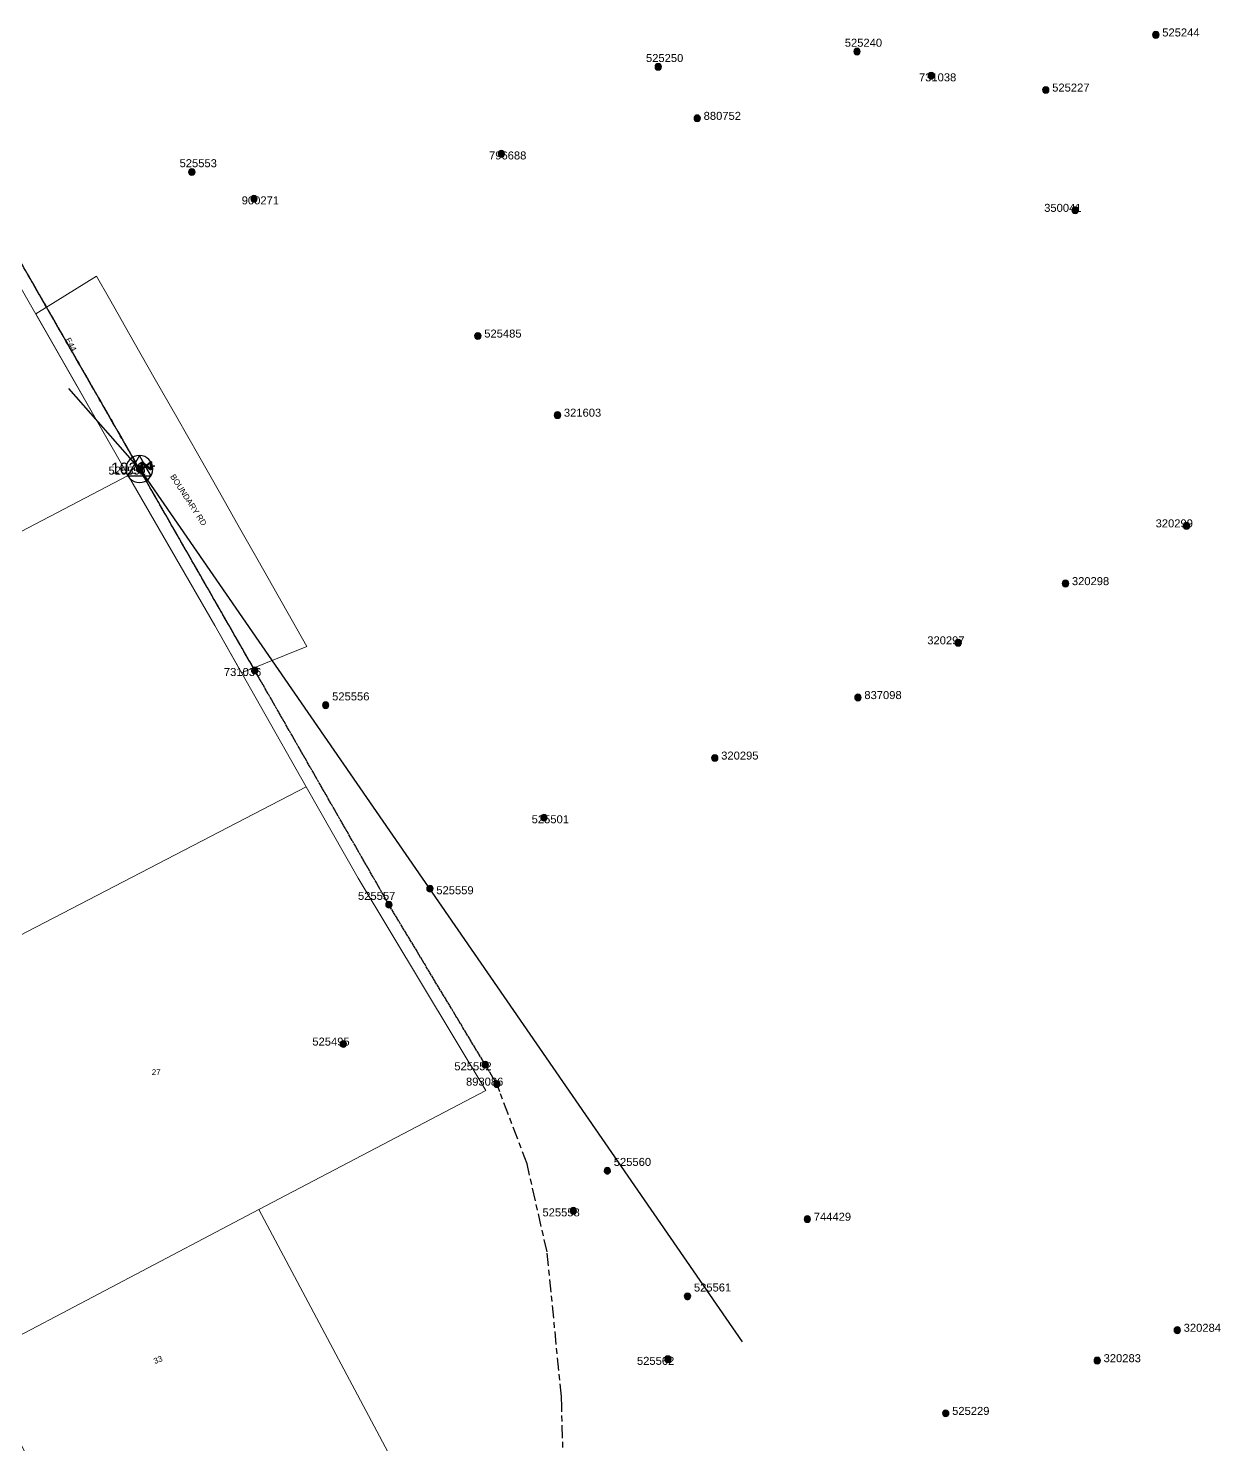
# Model space of a CAD drawing. Header units: metres. Extents: x 303173 to 305738, y 6269065 to 6269981.
# Drawn here: x 304008.1 to 304380.4, y 6269509.6 to 6269952.1 of the extents above; entities that cross this region are included whole.
import ezdxf
from ezdxf.enums import TextEntityAlignment as Align

# ---------------------------------------------------------------- set-up
doc = ezdxf.new("R2010")
doc.units = ezdxf.units.M
doc.linetypes.add('Cable Exist OH', pattern=[1, 1, 0])
doc.linetypes.add('Cable Exist UG', pattern=[8.2, 4, -1.2, 1.8, -1.2])
doc.layers.add('Cadastre Land Parcels_SP_EXT', color=7, linetype='Continuous', lineweight=5, transparency=0.7)
doc.layers.add('Cadastre Roads_SP_EXT', color=7, linetype='Continuous', lineweight=5, transparency=0.7)
for name, color, linetype in [('Equip_LV_EXT', 7, 'Continuous'), ('Mains_HV_EXT', 7, 'Continuous'), ('Mains_LV_EXT', 7, 'Continuous'), ('Services_SP_EXT', 7, 'Continuous'), ('Sub_SP_TR_HV_LV_EXT', 7, 'Continuous'), ('SupportsOH_SP_TR_HV_LV_SL_EXT', 7, 'Continuous')]:
    doc.layers.add(name, color=color, linetype=linetype)
doc.layers.add('Features_HIDE', color=7, linetype='Continuous', plot=False)
doc.styles.add('POLE_LABEL', font='arial.ttf')
doc.styles.get("Standard").update_dxf_attribs({"font": 'arial.ttf'})

# ---------------------------------------------------------------- blocks, each defined once
blk = doc.blocks.new('SUB_POLE_EXT')
blk.add_wipeout([(0, 4.22), (0.42, 4.2), (0.83, 4.14), (1.21, 4.05), (1.62, 3.9), (1.99, 3.72), (2.35, 3.51), (2.68, 3.26), (2.99, 2.99), (3.28, 2.66), (3.52, 2.34), (3.76, 1.92), (3.9, 1.62), (4.04, 1.23), (4.18, 0.63), (4.22, 0), (4.18, -0.61), (4.06, -1.15), (3.9, -1.62), (3.58, -2.24), (3.22, -2.73), (2.97, -3.01), (2.68, -3.26), (2.36, -3.5), (2, -3.72), (1.64, -3.89), (1.25, -4.03), (0.82, -4.14), (0.42, -4.2), (0, -4.22), (-0.41, -4.2), (-0.8, -4.15), (-1.21, -4.05), (-1.62, -3.9), (-1.99, -3.73), (-2.35, -3.51), (-2.68, -3.26), (-2.96, -3.02), (-3.23, -2.72), (-3.51, -2.35), (-3.71, -2.01), (-3.91, -1.6), (-4.05, -1.21), (-4.16, -0.76), (-4.22, -0.14), (-4.21, 0.39), (-4.14, 0.83), (-4.03, 1.27), (-3.9, 1.63), (-3.71, 2.02), (-3.5, 2.37), (-3.28, 2.67), (-2.99, 2.99), (-2.68, 3.27), (-2.33, 3.52), (-1.98, 3.73), (-1.63, 3.9), (-1.2, 4.05), (-0.78, 4.15), (-0.4, 4.21)])
blk.add_line((2.16, 0.48), (2.16, 0.48, 0))
blk.add_lwpolyline([(-4.22, 0, 1), (4.22, 0, 1)], format="xyb", close=True)
blk.add_lwpolyline([(2.14, 0.52), (0, 4.22), (-3.66, -2.11), (3.66, -2.11)], close=True)
for tag, height, flags, p in [('STREET_CODE', 0.2, 9, (1.5, 0)), ('ASSET_NUM', 3.5, 8, (2, 2)), ('CONSTRUCTED_VOLTAGE', 0.2, 9, (1.5, -0.2)), ('OPERATING_VOLTAGE', 0.2, 9, (1.5, -0.6)), ('OPERATED_BY', 0.2, 9, (1.5, -0.8)), ('ORIENTATION', 0.2, 9, (1.5, -1.2)), ('OWNED_BY', 0.2, 9, (1.5, -1.4)), ('SECONDARY_VOLTAGE', 0.2, 9, (1.5, -1.6)), ('STATE', 0.2, 9, (1.5, -1.8)), ('SUBSTATION_TYPE', 0.2, 9, (1.5, -2)), ('STREETNAME', 0.2, 9, (1.5, -2.8)), ('SUBURB', 0.2, 9, (1.5, -3)), ('Z', 0.2, 1, (1.5, -3.4)), ('NO_PHASES', 0.2, 9, (1.5, -0.4)), ('MAINTAINED_BY', 0.2, 9, (1.5, -1)), ('USAGE', 0.2, 9, (1.5, -2.2)), ('LEGEND', 0.2, 9, (1.5, -2.4)), ('LOCATION', 0.2, 9, (1.5, -2.6)), ('NOTES', 0.2, 9, (1.5, -3.2))]:
    blk.add_attdef(tag, text='', height=height, dxfattribs=dict(flags=flags)).set_placement(p, align=Align.MIDDLE_LEFT)
blk = doc.blocks.new('LV_OH_LINKS_DISTFUSE_EXT')
for p, q in [((0, 0), (0.96, 0)), ((3.84, 0), (4.8, 0))]:
    blk.add_line(p, q)
blk.add_lwpolyline([(3.84, -1.2), (3.84, 1.2), (0.96, -1.2), (0.96, 1.2)], close=True)
at = {"flags": 9}
for tag, p in [('ACTUAL_STATUS', (0, 0)), ('CONSTRUCTED_VOLTAGE', (0, -0.2)), ('OPERATING_VOLTAGE', (0, -0.6)), ('ORIENTATION', (0, -0.8)), ('OWNED_BY', (0, -1)), ('STATE', (0, -1.2)), ('SWITCH_TYPE', (0, -1.4)), ('NO_PHASES', (0, -0.4)), ('USAGE', (0, -1.6)), ('NOTES', (0, -1.8))]:
    blk.add_attdef(tag, text='', height=0.2, dxfattribs=at).set_placement(p, align=Align.MIDDLE_LEFT)
at = {"flags": 1}
blk.add_attdef('Z', (0, 0), '', height=0.2, dxfattribs=at)
blk = doc.blocks.new('POLE_EXT')
blk.add_hatch(color=256).paths.add_polyline_path([(-1, 0, 1), (1, 0, 1)])
blk.add_lwpolyline([(-1, 0, 1), (1, 0, 1)], format="xyb", close=True)
for tag, height, flags, p in [('pNumber', 2.5, 8, (-17.84, 2.07)), ('OWNED_BY', 0.2, 9, (1.35, -0.4)), ('SPECIAL_USE', 0.2, 9, (1.35, -0.8)), ('STATE', 0.2, 9, (1.35, -1)), ('cLV', 0.2, 9, (1.35, -1.4)), ('hDepth', 0.2, 9, (1.35, -1.6)), ('hDia', 0.2, 9, (1.35, -1.8)), ('cHV', 0.2, 9, (1.35, -2)), ('cLinedev', 0.2, 9, (1.35, -3.4)), ('pExisting', 0.2, 9, (1.35, -3.8)), ('pFooting', 0.2, 9, (1.35, -4.4)), ('PARENT', 0.2, 9, (1.35, -0.6)), ('USAGE', 0.2, 9, (1.35, -1.2)), ('LBRACKET', 0.2, 9, (1.35, -2.2)), ('LExisting', 0.2, 9, (1.35, -2.4)), ('LANTNUMBER', 0.2, 9, (1.35, -2.6)), ('LOther', 0.2, 9, (1.35, -2.8)), ('LRemove', 0.2, 9, (1.35, -3)), ('LEGEND', 0.2, 9, (1.35, -3.2)), ('LOCATION', 0.2, 9, (1.35, -3.6)), ('PFNUMBER', 0.2, 9, (1.35, -4)), ('NEWPFNUMBER', 0.2, 9, (1.35, -4.2)), ('pNew', 0.2, 9, (1.35, -4.6)), ('pRelocate', 0.2, 9, (1.35, -5)), ('pRemove', 0.2, 9, (1.35, -5.2)), ('pReplace', 0.2, 9, (1.35, -5.4)), ('pStay', 0.2, 9, (1.35, -5.6)), ('pType', 0.2, 9, (1.35, -5.8)), ('cspan', 0.2, 9, (1.35, -6)), ('STREETNAME', 0.2, 9, (1.35, -6.2)), ('SUBURB', 0.2, 9, (1.35, -6.4)), ('OPERATED_BY', 0.2, 9, (1.36, -7.01)), ('NOTES', 0.2, 9, (1.35, -6.6)), ('MAINTAINED_BY', 0.2, 9, (1.36, -6.81))]:
    blk.add_attdef(tag, text='', height=height, dxfattribs=dict(flags=flags)).set_placement(p, align=Align.MIDDLE_LEFT)
at = {"style": 'POLE_LABEL'}
for tag, height, flags, p in [('STRUCTURE_PLANT_NUMBER', 0.2, 9, (1.35, 0.03)), ('ASSET_NUM', 2.5, 8, (2, 2)), ('STREET_CODE', 0.2, 9, (1.35, -0.2))]:
    blk.add_attdef(tag, text='', height=height, dxfattribs=dict(at, flags=flags)).set_placement(p, align=Align.MIDDLE_LEFT)
at = {"flags": 1}
blk.add_attdef('Z', (1.35, -7.33), '', height=0.2, dxfattribs=at)

msp = doc.modelspace()

# ---------------------------------------------------------------- linework, layer by layer
at = {"layer": 'Cadastre Land Parcels_SP_EXT', "linetype": 'Continuous'}
for points in [[(304150.92, 6269620.21), (304111.03, 6269686.54), (304094.78, 6269715.13), (303939.73, 6269634.54), (303958.15, 6269599.4), (303991.46, 6269536.35), (304080.05, 6269583.02), (304150.92, 6269620.21)], [(304146.93, 6269446.79), (304149.46, 6269452.57), (304080.05, 6269583.02), (303991.46, 6269536.35), (304046.86, 6269432.16), (304072.85, 6269443.96), (304090.98, 6269440.3), (304126.86, 6269439), (304146.93, 6269446.79)]]:
    msp.add_lwpolyline(points, close=True, dxfattribs=at)
at = {"layer": 'Mains_HV_EXT', "linetype": 'Cable Exist UG'}
msp.add_lwpolyline([(304175.86, 6269478.84), (304174.63, 6269521.31), (304174.56, 6269524.59), (304174.56, 6269524.59), (304170.04, 6269569.76), (304163.81, 6269597.32), (304155.29, 6269619.75), (304154.33, 6269622.36)], dxfattribs=at)

# ---------------------------------------------------------------- block references
at = {"layer": 'Sub_SP_TR_HV_LV_EXT'}
ref = msp.add_blockref('SUB_POLE_EXT', (304042.76, 6269814.39), dxfattribs=at)
ref.add_attrib('ASSET_NUM', '1023', dxfattribs={"layer": '0', "height": 3.5}).set_placement((304044.76, 6269814.64), align=Align.MIDDLE_RIGHT)
at = {"layer": 'SupportsOH_SP_TR_HV_LV_SL_EXT'}
ref = msp.add_blockref('POLE_EXT', (304266.83, 6269944.83), dxfattribs=at)
ref.add_attrib('ASSET_NUM', '525240', dxfattribs={"layer": '0', "height": 2.5, "rotation": 359.9755, "style": 'POLE_LABEL'}).set_placement((304268.83, 6269945.58), align=Align.BOTTOM_CENTER)
ref = msp.add_blockref('POLE_EXT', (304360.14, 6269950.04), dxfattribs=at)
ref.add_attrib('ASSET_NUM', '525244', dxfattribs={"layer": '0', "height": 2.5, "style": 'POLE_LABEL'}).set_placement((304362.14, 6269950.79), align=Align.MIDDLE_LEFT)
ref = msp.add_blockref('POLE_EXT', (304204.76, 6269940.06), dxfattribs=at)
ref.add_attrib('ASSET_NUM', '525250', dxfattribs={"layer": '0', "height": 2.5, "style": 'POLE_LABEL'}).set_placement((304206.76, 6269940.81), align=Align.BOTTOM_CENTER)
ref = msp.add_blockref('POLE_EXT', (304290, 6269937.27), dxfattribs=at)
ref.add_attrib('ASSET_NUM', '731038', dxfattribs={"layer": '0', "height": 2.5, "style": 'POLE_LABEL'}).set_placement((304292, 6269938.02), align=Align.TOP_CENTER)
ref = msp.add_blockref('POLE_EXT', (304325.77, 6269932.82), dxfattribs=at)
ref.add_attrib('ASSET_NUM', '525227', dxfattribs={"layer": '0', "height": 2.5, "style": 'POLE_LABEL'}).set_placement((304327.77, 6269933.57), align=Align.MIDDLE_LEFT)
ref = msp.add_blockref('POLE_EXT', (304216.94, 6269923.98), dxfattribs=at)
ref.add_attrib('ASSET_NUM', '880752', dxfattribs={"layer": '0', "height": 2.5, "style": 'POLE_LABEL'}).set_placement((304218.94, 6269924.73), align=Align.MIDDLE_LEFT)
ref = msp.add_blockref('POLE_EXT', (304155.76, 6269912.86), dxfattribs=at)
ref.add_attrib('ASSET_NUM', '796688', dxfattribs={"layer": '0', "height": 2.5, "style": 'POLE_LABEL'}).set_placement((304157.76, 6269913.61), align=Align.TOP_CENTER)
ref = msp.add_blockref('POLE_EXT', (304059.12, 6269907.19), dxfattribs=at)
ref.add_attrib('ASSET_NUM', '525553', dxfattribs={"layer": '0', "height": 2.5, "rotation": 359.9321, "style": 'POLE_LABEL'}).set_placement((304061.12, 6269907.94), align=Align.BOTTOM_CENTER)
ref = msp.add_blockref('POLE_EXT', (304078.53, 6269898.82), dxfattribs=at)
ref.add_attrib('ASSET_NUM', '900271', dxfattribs={"layer": '0', "height": 2.5, "style": 'POLE_LABEL'}).set_placement((304080.53, 6269899.57), align=Align.TOP_CENTER)
ref = msp.add_blockref('POLE_EXT', (304334.93, 6269895.24), dxfattribs=at)
ref.add_attrib('ASSET_NUM', '350041', dxfattribs={"layer": '0', "height": 2.5, "style": 'POLE_LABEL'}).set_placement((304336.93, 6269895.99), align=Align.MIDDLE_RIGHT)
ref = msp.add_blockref('POLE_EXT', (304148.44, 6269855.96), dxfattribs=at)
ref.add_attrib('ASSET_NUM', '525485', dxfattribs={"layer": '0', "height": 2.5, "style": 'POLE_LABEL'}).set_placement((304150.44, 6269856.71), align=Align.MIDDLE_LEFT)
ref = msp.add_blockref('POLE_EXT', (304173.3, 6269831.24), dxfattribs=at)
ref.add_attrib('ASSET_NUM', '321603', dxfattribs={"layer": '0', "height": 2.5, "style": 'POLE_LABEL'}).set_placement((304175.3, 6269831.99), align=Align.MIDDLE_LEFT)
ref = msp.add_blockref('POLE_EXT', (304369.72, 6269796.66), dxfattribs=at)
ref.add_attrib('ASSET_NUM', '320299', dxfattribs={"layer": '0', "height": 2.5, "style": 'POLE_LABEL'}).set_placement((304371.72, 6269797.41), align=Align.MIDDLE_RIGHT)
ref = msp.add_blockref('POLE_EXT', (304331.92, 6269778.61), dxfattribs=at)
ref.add_attrib('ASSET_NUM', '320298', dxfattribs={"layer": '0', "height": 2.5, "style": 'POLE_LABEL'}).set_placement((304333.92, 6269779.36), align=Align.MIDDLE_LEFT)
ref = msp.add_blockref('POLE_EXT', (304298.42, 6269760.11), dxfattribs=at)
ref.add_attrib('ASSET_NUM', '320297', dxfattribs={"layer": '0', "height": 2.5, "style": 'POLE_LABEL'}).set_placement((304300.42, 6269760.86), align=Align.MIDDLE_RIGHT)
ref = msp.add_blockref('POLE_EXT', (304078.8, 6269751.47), dxfattribs=at)
ref.add_attrib('ASSET_NUM', '731036', dxfattribs={"layer": '0', "height": 2.5, "rotation": 359.9617, "style": 'POLE_LABEL'}).set_placement((304080.8, 6269752.22), align=Align.TOP_RIGHT)
ref = msp.add_blockref('POLE_EXT', (304100.93, 6269740.6), dxfattribs=dict(at, rotation=359.9961984705021))
ref.add_attrib('ASSET_NUM', '525556', dxfattribs={"layer": '0', "height": 2.5, "rotation": 359.9633, "style": 'POLE_LABEL'}).set_placement((304102.93, 6269741.35), align=Align.BOTTOM_LEFT)
ref = msp.add_blockref('POLE_EXT', (304267.12, 6269743.01), dxfattribs=at)
ref.add_attrib('ASSET_NUM', '837098', dxfattribs={"layer": '0', "height": 2.5, "style": 'POLE_LABEL'}).set_placement((304269.12, 6269743.76), align=Align.MIDDLE_LEFT)
ref = msp.add_blockref('POLE_EXT', (304222.42, 6269724.11), dxfattribs=at)
ref.add_attrib('ASSET_NUM', '320295', dxfattribs={"layer": '0', "height": 2.5, "style": 'POLE_LABEL'}).set_placement((304224.42, 6269724.86), align=Align.MIDDLE_LEFT)
ref = msp.add_blockref('POLE_EXT', (304169.07, 6269705.46), dxfattribs=at)
ref.add_attrib('ASSET_NUM', '525501', dxfattribs={"layer": '0', "height": 2.5, "style": 'POLE_LABEL'}).set_placement((304171.07, 6269706.21), align=Align.TOP_CENTER)
ref = msp.add_blockref('POLE_EXT', (304133.47, 6269683.28), dxfattribs=at)
ref.add_attrib('ASSET_NUM', '525559', dxfattribs={"layer": '0', "height": 2.5, "style": 'POLE_LABEL'}).set_placement((304135.47, 6269684.03), align=Align.TOP_LEFT)
ref = msp.add_blockref('POLE_EXT', (304120.67, 6269678.27), dxfattribs=at)
ref.add_attrib('ASSET_NUM', '525557', dxfattribs={"layer": '0', "height": 2.5, "style": 'POLE_LABEL'}).set_placement((304122.67, 6269679.02), align=Align.BOTTOM_RIGHT)
ref = msp.add_blockref('POLE_EXT', (304106.41, 6269634.75), dxfattribs=at)
ref.add_attrib('ASSET_NUM', '525495', dxfattribs={"layer": '0', "height": 2.5, "style": 'POLE_LABEL'}).set_placement((304108.41, 6269635.5), align=Align.MIDDLE_RIGHT)
ref = msp.add_blockref('POLE_EXT', (304150.74, 6269628.28), dxfattribs=at)
ref.add_attrib('ASSET_NUM', '525552', dxfattribs={"layer": '0', "height": 2.5, "rotation": 359.9985, "style": 'POLE_LABEL'}).set_placement((304152.74, 6269629.03), align=Align.TOP_RIGHT)
ref = msp.add_blockref('POLE_EXT', (304154.39, 6269622.23), dxfattribs=at)
ref.add_attrib('ASSET_NUM', '893086', dxfattribs={"layer": '0', "height": 2.5, "style": 'POLE_LABEL'}).set_placement((304156.39, 6269622.98), align=Align.MIDDLE_RIGHT)
ref = msp.add_blockref('POLE_EXT', (304188.88, 6269595.15), dxfattribs=dict(at, rotation=0.02981199448315409))
ref.add_attrib('ASSET_NUM', '525560', dxfattribs={"layer": '0', "height": 2.5, "rotation": 0.0183, "style": 'POLE_LABEL'}).set_placement((304190.88, 6269595.9), align=Align.BOTTOM_LEFT)
ref = msp.add_blockref('POLE_EXT', (304178.26, 6269582.63), dxfattribs=at)
ref.add_attrib('ASSET_NUM', '525558', dxfattribs={"layer": '0', "height": 2.5, "rotation": 359.9388, "style": 'POLE_LABEL'}).set_placement((304180.26, 6269583.38), align=Align.TOP_RIGHT)
ref = msp.add_blockref('POLE_EXT', (304251.33, 6269580.03), dxfattribs=at)
ref.add_attrib('ASSET_NUM', '744429', dxfattribs={"layer": '0', "height": 2.5, "style": 'POLE_LABEL'}).set_placement((304253.33, 6269580.78), align=Align.MIDDLE_LEFT)
ref = msp.add_blockref('POLE_EXT', (304213.9, 6269555.91), dxfattribs=dict(at, rotation=0.04731903822326442))
ref.add_attrib('ASSET_NUM', '525561', dxfattribs={"layer": '0', "height": 2.5, "rotation": 0.0588, "style": 'POLE_LABEL'}).set_placement((304215.9, 6269556.66), align=Align.BOTTOM_LEFT)
ref = msp.add_blockref('POLE_EXT', (304366.83, 6269545.33), dxfattribs=at)
ref.add_attrib('ASSET_NUM', '320284', dxfattribs={"layer": '0', "height": 2.5, "style": 'POLE_LABEL'}).set_placement((304368.83, 6269546.08), align=Align.MIDDLE_LEFT)
ref = msp.add_blockref('POLE_EXT', (304207.77, 6269536.25), dxfattribs=at)
ref.add_attrib('ASSET_NUM', '525562', dxfattribs={"layer": '0', "height": 2.5, "rotation": 0.0313, "style": 'POLE_LABEL'}).set_placement((304209.77, 6269537), align=Align.TOP_RIGHT)
ref = msp.add_blockref('POLE_EXT', (304341.83, 6269535.83), dxfattribs=at)
ref.add_attrib('ASSET_NUM', '320283', dxfattribs={"layer": '0', "height": 2.5, "style": 'POLE_LABEL'}).set_placement((304343.83, 6269536.58), align=Align.MIDDLE_LEFT)
ref = msp.add_blockref('POLE_EXT', (304294.53, 6269519.36), dxfattribs=at)
ref.add_attrib('ASSET_NUM', '525229', dxfattribs={"layer": '0', "height": 2.5, "style": 'POLE_LABEL'}).set_placement((304296.53, 6269520.11), align=Align.MIDDLE_LEFT)

# ---------------------------------------------------------------- texts
at = {"layer": 'Cadastre Land Parcels_SP_EXT'}
msp.add_text('27', height=1.8, dxfattribs=at).set_placement((304046.59, 6269625.03))
msp.add_text('33', height=1.8, rotation=22.3552, dxfattribs=at).set_placement((304047.61, 6269534.72))
at = {"layer": 'Cadastre Roads_SP_EXT'}
msp.add_text('BOUNDARY RD', height=1.8, rotation=302.9312, dxfattribs=at).set_placement((304052.29, 6269812.05))
at = {"layer": 'Features_HIDE'}
msp.add_text('E44', height=1.8, rotation=298.7544, dxfattribs=at).set_placement((304019.54, 6269854.83))

# ---------------------------------------------------------------- next in the draw order: linework, layer by layer
at = {"layer": 'Cadastre Land Parcels_SP_EXT', "linetype": 'Continuous'}
for points in [[(303992.41, 6269894.19), (303979.41, 6269916.87), (303830.93, 6269839.18), (303866.29, 6269772.89), (303887.23, 6269732.78), (304039.29, 6269812.39), (304007.9, 6269867.16), (303992.41, 6269894.19)], [(304094.78, 6269715.13), (304066.28, 6269765.45), (304039.29, 6269812.39), (303887.23, 6269732.78), (303913.42, 6269683.89), (303939.73, 6269634.54), (304094.78, 6269715.13)]]:
    msp.add_lwpolyline(points, close=True, dxfattribs=at)
at = {"layer": 'Cadastre Roads_SP_EXT', "linetype": 'Continuous'}
msp.add_lwpolyline([(304095.08, 6269758.98), (304079.83, 6269785.82), (304074.03, 6269796.04), (304067.73, 6269807.13), (304061.27, 6269818.48), (304054.42, 6269830.54), (304047.69, 6269842.39), (304041.11, 6269853.97), (304033.39, 6269867.56), (304029.36, 6269874.64), (304010.37, 6269862.85), (304039.29, 6269812.39), (304066.28, 6269765.45), (304074.65, 6269750.66), (304095.08, 6269758.98)], close=True, dxfattribs=at)
at = {"layer": 'Mains_HV_EXT', "linetype": 'Cable Exist OH'}
for points in [[(304042.76, 6269814.39), (304002.58, 6269884.49)], [(304154.39, 6269622.23), (304120.67, 6269678.27), (304042.76, 6269814.39)]]:
    msp.add_lwpolyline(points, dxfattribs=at)
at = {"layer": 'Mains_LV_EXT', "linetype": 'Cable Exist OH'}
for points in [[(304002.58, 6269884.33), (304042.76, 6269814.39)], [(304078.8, 6269751.47), (304042.76, 6269814.39)]]:
    msp.add_lwpolyline(points, dxfattribs=at)
at = {"layer": 'Services_SP_EXT'}
for points in [[(304020.61, 6269839.53), (304042.76, 6269814.39)], [(304231.05, 6269541.68), (304042.35, 6269815.31)]]:
    msp.add_lwpolyline(points, dxfattribs=at)

# ---------------------------------------------------------------- next in the draw order: block references
at = {"layer": 'Equip_LV_EXT'}
for p in [(304042.35, 6269815.31), (304042.76, 6269815.39)]:
    msp.add_blockref('LV_OH_LINKS_DISTFUSE_EXT', p, dxfattribs=at)
at = {"layer": 'SupportsOH_SP_TR_HV_LV_SL_EXT'}
ref = msp.add_blockref('POLE_EXT', (304042.76, 6269814.39), dxfattribs=at)
ref.add_attrib('ASSET_NUM', '525551', dxfattribs={"layer": '0', "height": 2.5, "rotation": 359.9564, "style": 'POLE_LABEL'}).set_placement((304044.76, 6269815.14), align=Align.TOP_RIGHT)

doc.saveas('drawing.dxf')
